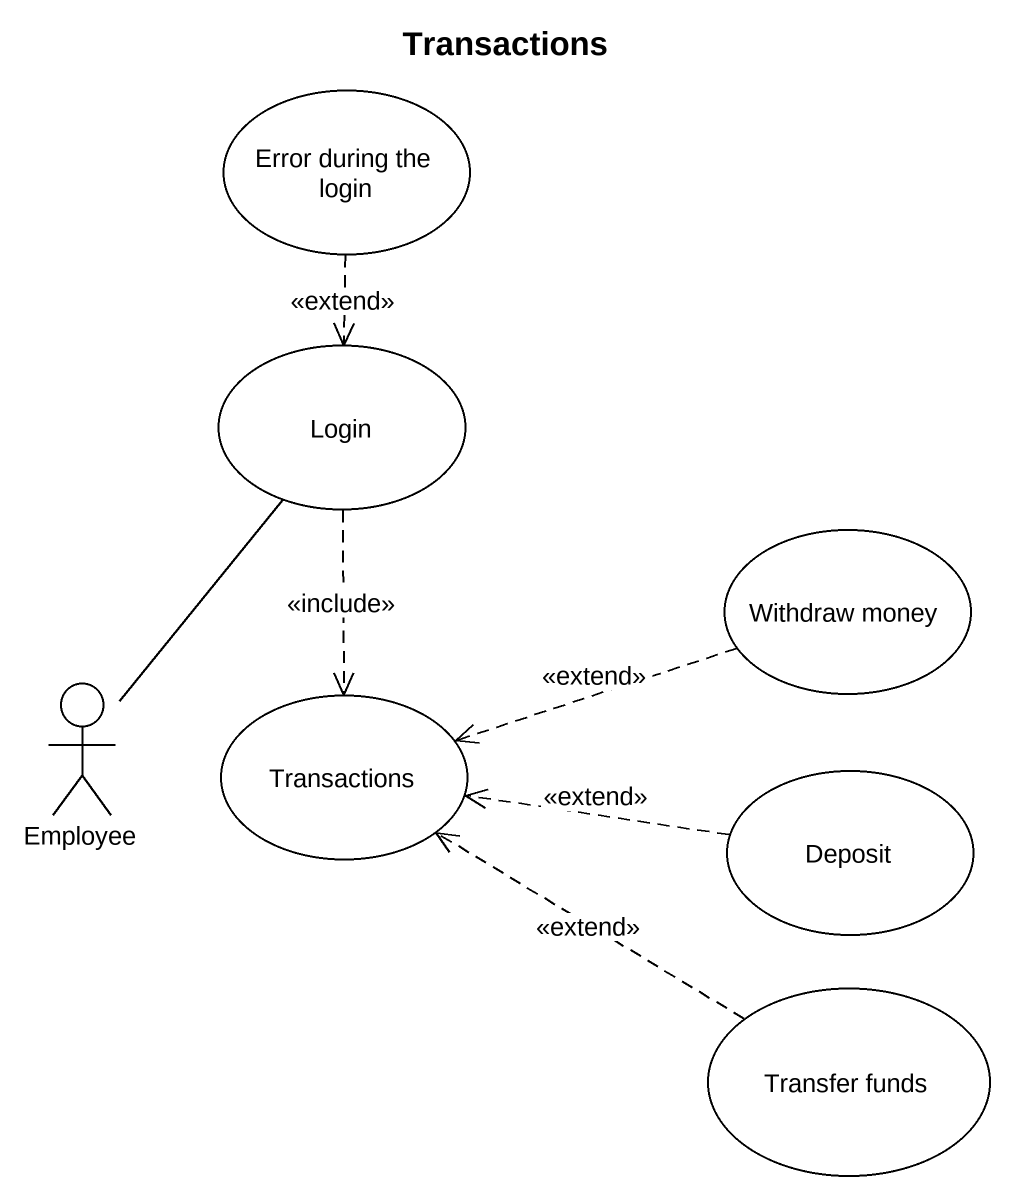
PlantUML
@startuml
title Transactions
usecase "Error during the login" as Error_during_the_login
usecase Login
usecase "Withdraw money" as Withdraw_money
actor Employee
usecase Transactions
usecase Deposit
usecase "Transfer funds" as Transfer_funds
Error_during_the_login ..> Login : <<extend>>
Login ..> Transactions : <<include>>
Withdraw_money .left.> Transactions : <<extend>>
Employee -up- Login
Deposit .left.> Transactions : <<extend>>
Transfer_funds .up.> Transactions : <<extend>>
@enduml
